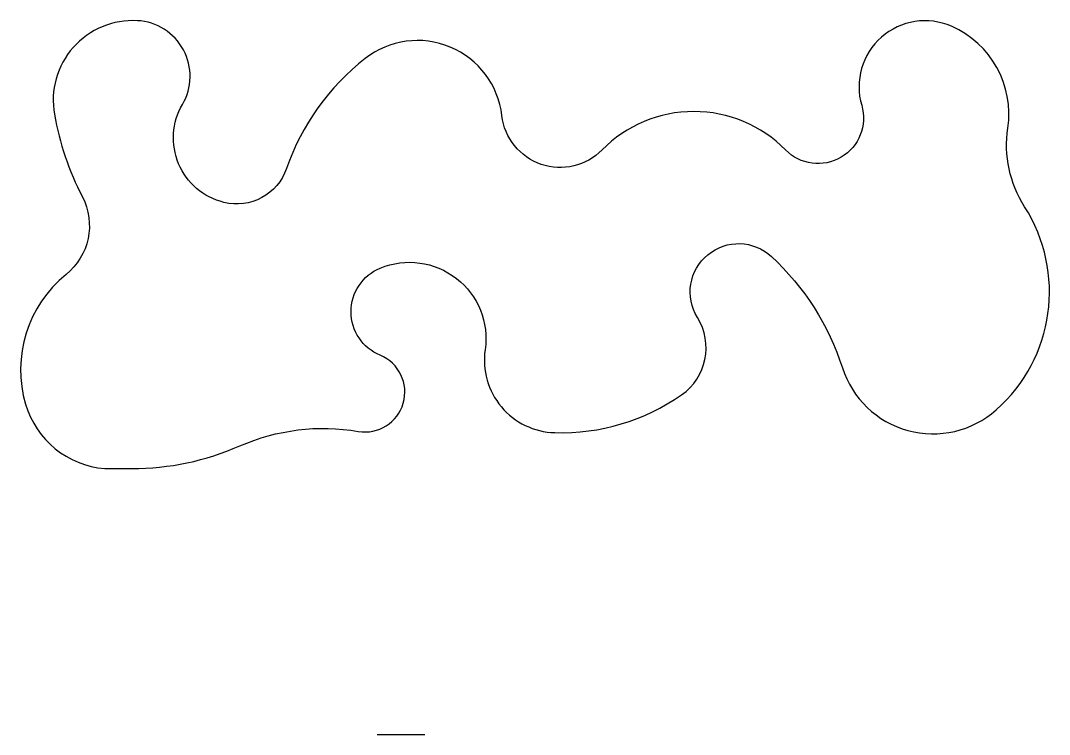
# Model space of a CAD drawing. Header units: metres. Extents: x -3.7 to 39.6, y -11.2 to 18.8.
import ezdxf

# ---------------------------------------------------------------- set-up
doc = ezdxf.new("R2010")
doc.units = ezdxf.units.M
doc.header["$MEASUREMENT"] = 0

msp = doc.modelspace()

# ---------------------------------------------------------------- linework, layer by layer
msp.add_line((11.317, -11.183), (13.317, -11.183))
msp.add_lwpolyline([(0, 0), (1, 0, 0.103821), (5.53, 0.951, -0.146677), (10.519, 1.565, 0.893938), (11.441, 4.763, -0.668308), (11.441, 8.431, -0.581861), (15.851, 4.998, 0.44841), (18.78, 1.511, 0.160894), (24.112, 3.101, 0.398913), (24.781, 6.353, -0.874565), (27.89, 8.919, -0.128802), (30.872, 4.239, 0.541436), (37.343, 2.469, 0.36884), (38.536, 11.015, -0.180925), (37.831, 14.322, 0.338637), (35.463, 18.604, 0.636986), (31.685, 15.279, -0.780088), (28.486, 13.4, 0.4192), (20.768, 13.4, -0.6301), (16.556, 14.846, 0.58534), (10.808, 17.249, 0.14442), (7.501, 12.623, -0.388457), (4.862, 11.196, -0.499774), (3.126, 15.315, 0.560918), (1.228, 18.839, 0.483233), (-2.26, 14.9, 0.075687), (-1.085, 11.431, -0.356352), (-1.772, 8.16, 0.303757), (-3.471, 2.704, 0.310002), (-0.139, 0, 0.040234)], format="xyb", close=True)

doc.saveas('drawing.dxf')
